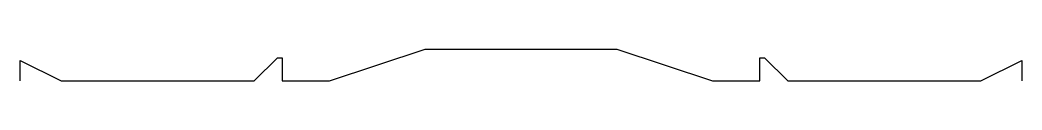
# Model space of a CAD drawing. Header units: metres. Extents: x 0 to 126, y 0 to 4.
import ezdxf

# ---------------------------------------------------------------- set-up
doc = ezdxf.new("R2010")
doc.units = ezdxf.units.M

msp = doc.modelspace()

# ---------------------------------------------------------------- linework, layer by layer
msp.add_lwpolyline([(0, 0), (0, 2.58), (5.16, 0), (29.3556, 0), (32.2756, 2.92), (32.8596, 2.92), (32.8596, 0), (38.79, 0), (50.79, 4), (74.79, 4), (86.79, 0), (92.7204, 0), (92.7204, 2.92), (93.3044, 2.92), (96.2244, 0), (120.42, 0), (125.58, 2.58), (125.58, 0)])

doc.saveas('drawing.dxf')
